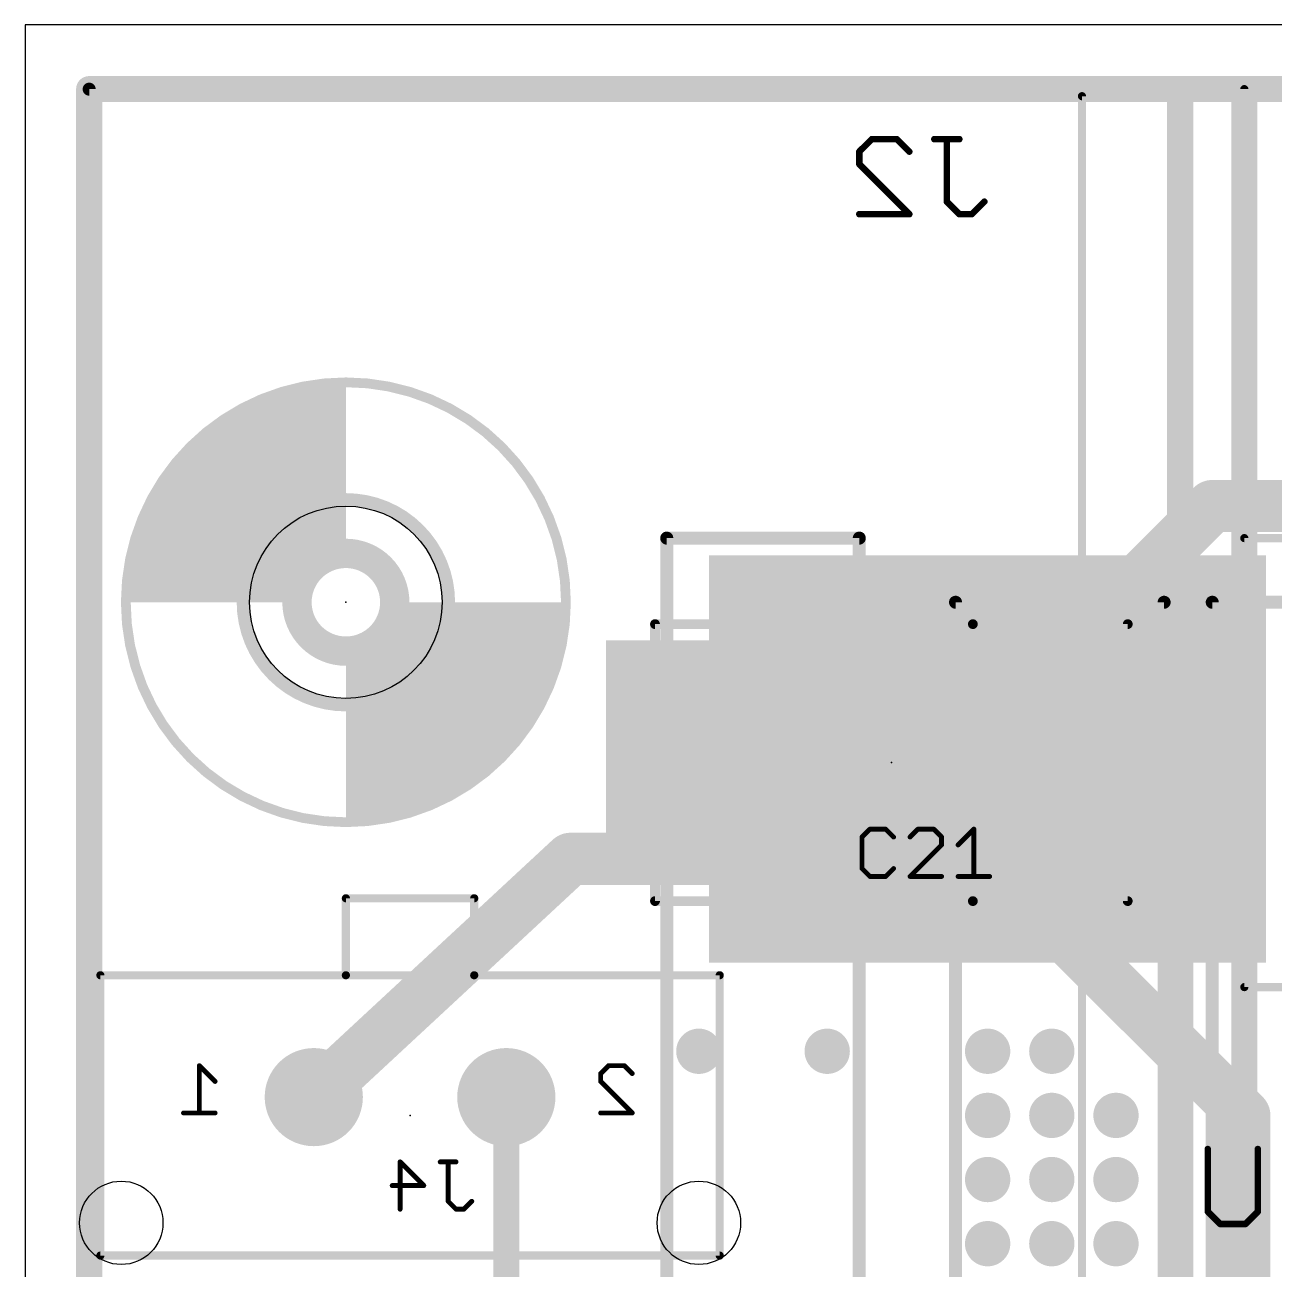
# Model space of a CAD drawing. Extents: x -1 to 111, y 0 to 43.
# Drawn here: x 0 to 19.48, y 23.61 to 43 of the extents above; entities that cross this region are included whole.
import ezdxf

# ---------------------------------------------------------------- set-up
doc = ezdxf.new("R2010")
doc.units = 0
for name, color, linetype in [('1', 22, 'CONTINUOUS'), ('15', 4, 'CONTINUOUS'), ('16', 175, 'CONTINUOUS'), ('17', 82, 'CONTINUOUS'), ('18', 82, 'CONTINUOUS'), ('2', 2, 'CONTINUOUS'), ('20', 7, 'CONTINUOUS'), ('21', 253, 'CONTINUOUS'), ('22', 253, 'CONTINUOUS'), ('23', 7, 'CONTINUOUS'), ('24', 7, 'CONTINUOUS'), ('25', 253, 'CONTINUOUS'), ('52', 253, 'CONTINUOUS')]:
    doc.layers.add(name, color=color, linetype=linetype)

# ---------------------------------------------------------------- blocks, each defined once
blk = doc.blocks.new('RECT')
blk.add_solid([(-0.5, -0.5), (0.5, -0.5), (-0.5, 0.5), (0.5, 0.5)])
blk = doc.blocks.new('ROUNDP')
at = {"const_width": 0.5}
blk.add_lwpolyline([(0, -0.25, 1), (0, 0.25, 1), (0, -0.25)], format="xyb", dxfattribs=at)
blk = doc.blocks.new('ROUNDV')
at = {"const_width": 0.5}
blk.add_lwpolyline([(0, -0.25, 1), (0, 0.25, 1), (0, -0.25)], format="xyb", dxfattribs=at)

msp = doc.modelspace()

# ---------------------------------------------------------------- linework, layer by layer
at = {"layer": '1'}
for points, const_width in [([(18.5, 35.5), (18, 35)], 0.8128), ([(20.65, 35.5), (18.5, 35.5)], 0.8128), ([(18, 35), (16.675, 33.675)], 0.8128), ([(10, 1), (10, 35)], 0.2032), ([(10, 35), (13, 35)], 0.2032), ([(13, 35), (13, 4)], 0.2032), ([(14.5, 34), (14.5, 5)], 0.2032), ([(17.75, 34), (14.5, 34)], 0.2032), ([(17.75, 18), (17.75, 34)], 0.2032), ([(18.5, 19), (18.5, 34)], 0.2032), ([(18.5, 34), (24, 34)], 0.2032), ([(16.675, 33.675), (16.675, 31.5)], 0.8128), ([(4.5, 26.285), (8.5, 30)], 0.8128), ([(8.5, 30), (11, 30)], 0.8128), ([(7.5, 26.285), (7.5, 23)], 0.4064)]:
    msp.add_lwpolyline(points, dxfattribs=dict(at, const_width=const_width))
for points, const_width in [([(18.5, 35.7032, 1), (18.5, 35.2968)], 0.4064), ([(18.6437, 35.3563, 1), (18.3563, 35.6437)], 0.4064), ([(17.8563, 35.1437, 1), (18.1437, 34.8563)], 0.4064), ([(18.1437, 34.8563, 1), (17.8563, 35.1437)], 0.4064), ([(10.0508, 35, 1), (9.9492, 35)], 0.1016), ([(10, 35.0508, 1), (10, 34.9492)], 0.1016), ([(13.0508, 35, 1), (12.9492, 35)], 0.1016), ([(13, 34.9492, 1), (13, 35.0508)], 0.1016), ([(14.5508, 34, 1), (14.4492, 34)], 0.1016), ([(14.5, 34.0508, 1), (14.5, 33.9492)], 0.1016), ([(17.8008, 34, 1), (17.6992, 34)], 0.1016), ([(17.75, 33.9492, 1), (17.75, 34.0508)], 0.1016), ([(18.5508, 34, 1), (18.4492, 34)], 0.1016), ([(18.5, 34.0508, 1), (18.5, 33.9492)], 0.1016), ([(16.8782, 33.675, 1), (16.4718, 33.675)], 0.4064), ([(16.5313, 33.8187, 1), (16.8187, 33.5313)], 0.4064), ([(16.4718, 31.5, 1), (16.8782, 31.5)], 0.4064), ([(8.5, 30.2032, 1), (8.5, 29.7968)], 0.4064), ([(8.6383, 29.8511, 1), (8.3617, 30.1489)], 0.4064), ([(11, 29.7968, 1), (11, 30.2032)], 0.4064), ([(4.3617, 26.4339, 1), (4.6383, 26.1361)], 0.4064), ([(7.6016, 26.285, 1), (7.3984, 26.285)], 0.2032)]:
    msp.add_lwpolyline(points, format="xyb", dxfattribs=dict(at, const_width=const_width))
at = {"layer": '15', "const_width": 0.4064}
for points in [[(1, 42), (18, 42)], [(1, 1), (1, 42)], [(18, 42), (18, 1)], [(19, 42), (19, 1)], [(29, 42), (19, 42)]]:
    msp.add_lwpolyline(points, dxfattribs=at)
at = {"layer": '15', "const_width": 0.2032}
for points in [[(1, 42.1016, 1), (1, 41.8984)], [(1.1016, 42, 1), (0.8984, 42)], [(18.1016, 42, 1), (17.8984, 42)], [(18, 41.8984, 1), (18, 42.1016)], [(19.1016, 42, 1), (18.8984, 42)], [(19, 42.1016, 1), (19, 41.8984)]]:
    msp.add_lwpolyline(points, format="xyb", dxfattribs=at)
at = {"layer": '16'}
for points, const_width in [([(1, 1), (1, 42)], 0.2032), ([(1, 42), (109, 42)], 0.2032), ([(15, 31.555), (15, 30)], 0.8128), ([(15, 30), (19, 26)], 0.8128), ([(19, 26), (19, 18)], 0.8128)]:
    msp.add_lwpolyline(points, dxfattribs=dict(at, const_width=const_width))
for points, const_width in [([(1.0508, 42, 1), (0.9492, 42)], 0.1016), ([(1, 42.0508, 1), (1, 41.9492)], 0.1016), ([(15.2032, 31.555, 1), (14.7968, 31.555)], 0.4064), ([(15.1437, 30.1437, 1), (14.8563, 29.8563)], 0.4064), ([(14.7968, 30, 1), (15.2032, 30)], 0.4064), ([(19.2032, 26, 1), (18.7968, 26)], 0.4064), ([(18.8563, 25.8563, 1), (19.1437, 26.1437)], 0.4064)]:
    msp.add_lwpolyline(points, format="xyb", dxfattribs=dict(at, const_width=const_width))
at = {"layer": '2', "const_width": 0.4064}
for points in [[(1, 42), (1, 1)], [(109, 42), (1, 42)]]:
    msp.add_lwpolyline(points, dxfattribs=at)
at = {"layer": '2', "const_width": 0.2032}
for points in [[(1.1016, 42, 1), (0.8984, 42)], [(1, 42.1016, 1), (1, 41.8984)]]:
    msp.add_lwpolyline(points, format="xyb", dxfattribs=at)
at = {"layer": '20'}
for p, q in [((110, 43), (0, 43)), ((0, 43), (0, 0))]:
    msp.add_line(p, q, dxfattribs=at)
for centre, radius in [((5, 34), 1.5), ((1.5, 24.325), 0.65), ((10.5, 24.325), 0.65)]:
    msp.add_circle(centre, radius, dxfattribs=at)
at = {"layer": '21'}
for points, const_width in [([(9.817, 29.341), (9.817, 33.659)], 0.1524), ([(9.817, 33.659), (14.77, 33.659)], 0.1524), ([(14.77, 33.659), (17.183, 33.659)], 0.1524), ([(14.77, 29.341), (14.77, 33.659)], 0.1524), ([(17.183, 33.659), (17.183, 29.341)], 0.1524), ([(14.77, 29.341), (9.817, 29.341)], 0.1524), ([(17.183, 29.341), (14.77, 29.341)], 0.1524), ([(18.4308, 25.4752), (18.4308, 24.5007)], 0.1016), ([(19.2104, 24.5007), (19.2104, 25.4752)], 0.1016), ([(18.4308, 24.5007), (18.6257, 24.3058)], 0.1016), ([(19.0155, 24.3058), (19.2104, 24.5007)], 0.1016), ([(18.6257, 24.3058), (19.0155, 24.3058)], 0.1016)]:
    msp.add_lwpolyline(points, dxfattribs=dict(at, const_width=const_width))
for points, const_width in [([(9.8551, 33.659, 1), (9.7789, 33.659)], 0.0762), ([(9.817, 33.6971, 1), (9.817, 33.6209)], 0.0762), ([(14.77, 33.6971, 1), (14.77, 33.6209)], 0.0762), ([(14.8081, 33.659, 1), (14.7319, 33.659)], 0.0762), ([(14.77, 33.6209, 1), (14.77, 33.6971)], 0.0762), ([(17.2211, 33.659, 1), (17.1449, 33.659)], 0.0762), ([(17.183, 33.6209, 1), (17.183, 33.6971)], 0.0762), ([(9.817, 29.3791, 1), (9.817, 29.3029)], 0.0762), ([(14.77, 29.3791, 1), (14.77, 29.3029)], 0.0762), ([(14.77, 29.3029, 1), (14.77, 29.3791)], 0.0762), ([(17.183, 29.3029, 1), (17.183, 29.3791)], 0.0762), ([(9.7789, 29.341, 1), (9.8551, 29.341)], 0.0762), ([(14.7319, 29.341, 1), (14.8081, 29.341)], 0.0762), ([(17.1449, 29.341, 1), (17.2211, 29.341)], 0.0762), ([(18.4562, 25.4752, 1), (18.4054, 25.4752)], 0.0508), ([(19.2358, 25.4752, 1), (19.185, 25.4752)], 0.0508), ([(18.4488, 24.5187, 1), (18.4128, 24.4827)], 0.0508), ([(19.2284, 24.4827, 1), (19.1924, 24.5187)], 0.0508), ([(18.4054, 24.5007, 1), (18.4562, 24.5007)], 0.0508), ([(18.6257, 24.3312, 1), (18.6257, 24.2804)], 0.0508), ([(18.6077, 24.2878, 1), (18.6437, 24.3238)], 0.0508), ([(18.9975, 24.3238, 1), (19.0335, 24.2878)], 0.0508), ([(19.0155, 24.2804, 1), (19.0155, 24.3312)], 0.0508), ([(19.185, 24.5007, 1), (19.2358, 24.5007)], 0.0508)]:
    msp.add_lwpolyline(points, format="xyb", dxfattribs=dict(at, const_width=const_width))
at = {"layer": '22'}
for points, const_width in [([(16.47, 41.9218, 1), (16.47, 41.8582)], 0.0635), ([(16.5018, 41.89, 1), (16.4383, 41.89)], 0.0635), ([(19.0317, 42, 1), (18.9683, 42)], 0.0635), ([(13.1951, 41.2456, 1), (13.1951, 41.1948)], 0.0508), ([(13.2131, 41.2022, 1), (13.1771, 41.2382)], 0.0508), ([(13.6029, 41.2382, 1), (13.5669, 41.2022)], 0.0508), ([(13.5849, 41.1948, 1), (13.5849, 41.2456)], 0.0508), ([(14.1696, 41.2456, 1), (14.1696, 41.1948)], 0.0508), ([(14.3899, 41.2202, 1), (14.3391, 41.2202)], 0.0508), ([(14.5594, 41.1948, 1), (14.5594, 41.2456)], 0.0508), ([(12.9822, 41.0433, 1), (13.0182, 41.0073)], 0.0508), ([(13.0256, 41.0253, 1), (12.9748, 41.0253)], 0.0508), ([(13.7618, 41.0073, 1), (13.7978, 41.0433)], 0.0508), ([(13.0182, 40.8484, 1), (12.9822, 40.8124)], 0.0508), ([(12.9748, 40.8304, 1), (13.0256, 40.8304)], 0.0508), ([(14.3825, 40.2637, 1), (14.3465, 40.2277)], 0.0508), ([(14.3391, 40.2457, 1), (14.3899, 40.2457)], 0.0508), ([(14.9672, 40.2277, 1), (14.9312, 40.2637)], 0.0508), ([(13.0002, 40.0762, 1), (13.0002, 40.0254)], 0.0508), ([(13.7618, 40.0328, 1), (13.7978, 40.0688)], 0.0508), ([(13.7798, 40.0254, 1), (13.7798, 40.0762)], 0.0508), ([(14.5594, 40.0762, 1), (14.5594, 40.0254)], 0.0508), ([(14.5414, 40.0328, 1), (14.5774, 40.0688)], 0.0508), ([(14.7363, 40.0688, 1), (14.7723, 40.0328)], 0.0508), ([(14.7543, 40.0254, 1), (14.7543, 40.0762)], 0.0508), ([(5, 30.571, 1), (5, 37.429, 1), (5, 30.571)], 0.1524), ([(5, 32.4, 1), (5, 35.6, 1), (5, 32.4)], 0.2032), ([(19, 35.0318, 1), (19, 34.9682)], 0.0635), ([(19.0317, 35, 1), (18.9683, 35)], 0.0635), ([(5, 29.4168, 1), (5, 29.3533)], 0.0635), ([(5.0317, 29.385, 1), (4.9683, 29.385)], 0.0635), ([(7.0317, 29.385, 1), (6.9683, 29.385)], 0.0635), ([(7, 29.3533, 1), (7, 29.4168)], 0.0635), ([(1.175, 28.2168, 1), (1.175, 28.1533)], 0.0635), ([(1.2067, 28.185, 1), (1.1433, 28.185)], 0.0635), ([(5, 28.2168, 1), (5, 28.1533)], 0.0635), ([(5, 28.1533, 1), (5, 28.2168)], 0.0635), ([(7, 28.2168, 1), (7, 28.1533)], 0.0635), ([(7, 28.1533, 1), (7, 28.2168)], 0.0635), ([(10.8568, 28.185, 1), (10.7933, 28.185)], 0.0635), ([(10.825, 28.1533, 1), (10.825, 28.2168)], 0.0635), ([(4.9683, 28.185, 1), (5.0317, 28.185)], 0.0635), ([(6.9683, 28.185, 1), (7.0317, 28.185)], 0.0635), ([(19, 28.0317, 1), (19, 27.9683)], 0.0635), ([(18.9683, 28, 1), (19.0317, 28)], 0.0635), ([(2.7352, 26.7753, 1), (2.6971, 26.7753)], 0.0381), ([(2.7296, 26.7888, 1), (2.7027, 26.7619)], 0.0381), ([(8.9895, 26.6525, 1), (8.9514, 26.6525)], 0.0381), ([(8.9569, 26.6659, 1), (8.9839, 26.639)], 0.0381), ([(9.0933, 26.7944, 1), (9.0933, 26.7563)], 0.0381), ([(9.1068, 26.7619, 1), (9.0798, 26.7888)], 0.0381), ([(9.3525, 26.7888, 1), (9.3256, 26.7619)], 0.0381), ([(9.339, 26.7563, 1), (9.339, 26.7944)], 0.0381), ([(9.4484, 26.639, 1), (9.4754, 26.6659)], 0.0381), ([(2.9484, 26.5161, 1), (2.9754, 26.5431)], 0.0381), ([(8.9839, 26.5431, 1), (8.9569, 26.5161)], 0.0381), ([(8.9514, 26.5296, 1), (8.9895, 26.5296)], 0.0381), ([(2.4704, 26.0572, 1), (2.4704, 26.0191)], 0.0381), ([(2.6971, 26.0381, 1), (2.7352, 26.0381)], 0.0381), ([(2.9619, 26.0191, 1), (2.9619, 26.0572)], 0.0381), ([(8.9704, 26.0572, 1), (8.9704, 26.0191)], 0.0381), ([(9.4484, 26.0246, 1), (9.4754, 26.0516)], 0.0381), ([(9.4619, 26.0191, 1), (9.4619, 26.0572)], 0.0381), ([(5.8639, 25.2753, 1), (5.8258, 25.2753)], 0.0381), ([(5.8583, 25.2888, 1), (5.8314, 25.2619)], 0.0381), ([(6.4704, 25.2944, 1), (6.4704, 25.2563)], 0.0381), ([(6.6123, 25.2753, 1), (6.5742, 25.2753)], 0.0381), ([(6.7162, 25.2563, 1), (6.7162, 25.2944)], 0.0381), ([(5.722, 24.9258, 1), (5.722, 24.8877)], 0.0381), ([(6.2, 24.8932, 1), (6.227, 24.9202)], 0.0381), ([(6.2135, 24.8877, 1), (6.2135, 24.9258)], 0.0381), ([(5.8258, 24.5381, 1), (5.8639, 24.5381)], 0.0381), ([(6.6068, 24.6744, 1), (6.5798, 24.6475)], 0.0381), ([(6.5742, 24.661, 1), (6.6123, 24.661)], 0.0381), ([(6.7162, 24.5572, 1), (6.7162, 24.5191)], 0.0381), ([(6.7027, 24.5246, 1), (6.7296, 24.5516)], 0.0381), ([(6.8256, 24.5516, 1), (6.8525, 24.5246)], 0.0381), ([(6.839, 24.5191, 1), (6.839, 24.5572)], 0.0381), ([(6.9754, 24.6475, 1), (6.9484, 24.6744)], 0.0381), ([(1.175, 23.8468, 1), (1.175, 23.7833)], 0.0635), ([(1.1433, 23.815, 1), (1.2067, 23.815)], 0.0635), ([(10.7933, 23.815, 1), (10.8568, 23.815)], 0.0635), ([(10.825, 23.7833, 1), (10.825, 23.8468)], 0.0635)]:
    msp.add_lwpolyline(points, format="xyb", dxfattribs=dict(at, const_width=const_width))
for points, const_width in [([(93.53, 41.89), (16.47, 41.89)], 0.127), ([(16.47, 41.89), (16.47, 2.11)], 0.127), ([(19, 42), (19, 2)], 0.127), ([(13.0002, 41.0253), (13.1951, 41.2202)], 0.1016), ([(13.1951, 41.2202), (13.5849, 41.2202)], 0.1016), ([(13.5849, 41.2202), (13.7798, 41.0253)], 0.1016), ([(14.5594, 41.2202), (14.1696, 41.2202)], 0.1016), ([(14.3645, 40.2457), (14.3645, 41.2202)], 0.1016), ([(13.0002, 40.8304), (13.0002, 41.0253)], 0.1016), ([(13.7798, 40.0508), (13.0002, 40.8304)], 0.1016), ([(14.5594, 40.0508), (14.3645, 40.2457)], 0.1016), ([(14.9492, 40.2457), (14.7543, 40.0508)], 0.1016), ([(13.0002, 40.0508), (13.7798, 40.0508)], 0.1016), ([(14.7543, 40.0508), (14.5594, 40.0508)], 0.1016), ([(19, 28), (19, 35)], 0.127), ([(19, 35), (91, 35)], 0.127), ([(7, 29.385), (5, 29.385)], 0.127), ([(5, 29.385), (5, 28.185)], 0.127), ([(7, 28.185), (7, 29.385)], 0.127), ([(5, 28.185), (1.175, 28.185)], 0.127), ([(1.175, 28.185), (1.175, 23.815)], 0.127), ([(7, 28.185), (5, 28.185)], 0.127), ([(10.825, 28.185), (7, 28.185)], 0.127), ([(10.825, 23.815), (10.825, 28.185)], 0.127), ([(91, 28), (19, 28)], 0.127), ([(2.9619, 26.5296), (2.7162, 26.7753)], 0.0762), ([(2.7162, 26.7753), (2.7162, 26.0381)], 0.0762), ([(8.9704, 26.6525), (9.0933, 26.7753)], 0.0762), ([(8.9704, 26.5296), (8.9704, 26.6525)], 0.0762), ([(9.0933, 26.7753), (9.339, 26.7753)], 0.0762), ([(9.339, 26.7753), (9.4619, 26.6525)], 0.0762), ([(9.4619, 26.0381), (8.9704, 26.5296)], 0.0762), ([(2.9619, 26.0381), (2.4704, 26.0381)], 0.0762), ([(8.9704, 26.0381), (9.4619, 26.0381)], 0.0762), ([(5.8449, 24.5381), (5.8449, 25.2753)], 0.0762), ([(5.8449, 25.2753), (6.2135, 24.9067)], 0.0762), ([(6.7162, 25.2753), (6.4704, 25.2753)], 0.0762), ([(6.5933, 24.661), (6.5933, 25.2753)], 0.0762), ([(6.2135, 24.9067), (5.722, 24.9067)], 0.0762), ([(6.7162, 24.5381), (6.5933, 24.661)], 0.0762), ([(6.839, 24.5381), (6.7162, 24.5381)], 0.0762), ([(6.9619, 24.661), (6.839, 24.5381)], 0.0762), ([(1.175, 23.815), (10.825, 23.815)], 0.127)]:
    msp.add_lwpolyline(points, dxfattribs=dict(at, const_width=const_width))
at = {"layer": '23'}
msp.add_point((13.5, 31.5), dxfattribs=at)
at = {"layer": '24'}
for p in [(5, 34), (6, 26)]:
    msp.add_point(p, dxfattribs=at)
at = {"layer": '25', "const_width": 0.0762}
for points in [[(13.1657, 30.4625), (13.0429, 30.3397)], [(13.4115, 30.4625), (13.1657, 30.4625)], [(13.5343, 30.3397), (13.4115, 30.4625)], [(13.9141, 30.4625), (13.7913, 30.3397)], [(14.1599, 30.4625), (13.9141, 30.4625)], [(14.2828, 30.3397), (14.1599, 30.4625)], [(14.5397, 30.2168), (14.7854, 30.4625)], [(14.7854, 30.4625), (14.7854, 29.7253)], [(13.0429, 30.3397), (13.0429, 29.8482)], [(13.7913, 29.7253), (14.2828, 30.2168)], [(14.2828, 30.2168), (14.2828, 30.3397)], [(13.0429, 29.8482), (13.1657, 29.7253)], [(13.4115, 29.7253), (13.5343, 29.8482)], [(13.1657, 29.7253), (13.4115, 29.7253)], [(14.2828, 29.7253), (13.7913, 29.7253)], [(14.5397, 29.7253), (15.0312, 29.7253)]]:
    msp.add_lwpolyline(points, dxfattribs=at)
at = {"layer": '25', "const_width": 0.0381}
for points in [[(13.1657, 30.4816, 1), (13.1657, 30.4435)], [(13.1792, 30.4491, 1), (13.1523, 30.476)], [(13.4249, 30.476, 1), (13.398, 30.4491)], [(13.4115, 30.4435, 1), (13.4115, 30.4816)], [(13.9141, 30.4816, 1), (13.9141, 30.4435)], [(13.9276, 30.4491, 1), (13.9007, 30.476)], [(14.1734, 30.476, 1), (14.1464, 30.4491)], [(14.1599, 30.4435, 1), (14.1599, 30.4816)], [(14.8045, 30.4625, 1), (14.7664, 30.4625)], [(14.7989, 30.4491, 1), (14.772, 30.476)], [(13.0619, 30.3397, 1), (13.0238, 30.3397)], [(13.0294, 30.3531, 1), (13.0563, 30.3262)], [(13.5209, 30.3262, 1), (13.5478, 30.3531)], [(13.7778, 30.3531, 1), (13.8047, 30.3262)], [(14.3018, 30.3397, 1), (14.2637, 30.3397)], [(14.2637, 30.2168, 1), (14.3018, 30.2168)], [(14.2693, 30.3262, 1), (14.2962, 30.3531)], [(14.2962, 30.2033, 1), (14.2693, 30.2303)], [(14.5262, 30.2303, 1), (14.5532, 30.2033)], [(13.0238, 29.8482, 1), (13.0619, 29.8482)], [(13.0563, 29.8616, 1), (13.0294, 29.8347)], [(13.5478, 29.8347, 1), (13.5209, 29.8616)], [(13.1657, 29.7444, 1), (13.1657, 29.7063)], [(13.1523, 29.7118, 1), (13.1792, 29.7388)], [(13.398, 29.7388, 1), (13.4249, 29.7118)], [(13.4115, 29.7063, 1), (13.4115, 29.7444)], [(13.7778, 29.7388, 1), (13.8047, 29.7118)], [(13.7913, 29.7444, 1), (13.7913, 29.7063)], [(14.2828, 29.7063, 1), (14.2828, 29.7444)], [(14.5397, 29.7444, 1), (14.5397, 29.7063)], [(14.7664, 29.7253, 1), (14.8045, 29.7253)], [(15.0312, 29.7063, 1), (15.0312, 29.7444)]]:
    msp.add_lwpolyline(points, format="xyb", dxfattribs=at)
at = {"layer": '52'}
for points, const_width in [([(5, 36.159, 0.4142), (2.841, 34)], 2.4892), ([(5, 31.841, 0.4142), (7.159, 34)], 2.4892), ([(5, 33.238, 1), (5, 34.762, 1), (5, 33.238)], 0.4572)]:
    msp.add_lwpolyline(points, format="xyb", dxfattribs=dict(at, const_width=const_width))

# ---------------------------------------------------------------- block references
at = {"layer": '1', "xscale": 3.81, "yscale": 2.54, "rotation": 270}
for p in [(10.325, 31.5), (16.675, 31.5)]:
    msp.add_blockref('RECT', p, dxfattribs=at)
at = {"layer": '16', "xscale": 6.35, "yscale": 8.68, "rotation": 270}
msp.add_blockref('RECT', (15, 31.555), dxfattribs=at)
at = {"layer": '17', "xscale": 1.53, "yscale": 1.53, "rotation": 180}
for p in [(4.5, 26.285), (4.5, 26.285), (4.5, 26.285), (4.5, 26.285), (7.5, 26.285), (7.5, 26.285), (7.5, 26.285), (7.5, 26.285)]:
    msp.add_blockref('ROUNDP', p, dxfattribs=at)
at = {"layer": '18', "xscale": 0.7064, "yscale": 0.7064}
for p in [(10.5, 27), (10.5, 27), (10.5, 27), (10.5, 27), (12.5, 27), (12.5, 27), (12.5, 27), (12.5, 27), (15, 27), (15, 27), (15, 27), (15, 27), (16, 27), (16, 27), (16, 27), (16, 27), (15, 26), (15, 26), (15, 26), (15, 26), (16, 26), (16, 26), (16, 26), (16, 26), (17, 26), (17, 26), (17, 26), (17, 26), (15, 25), (15, 25), (15, 25), (15, 25), (16, 25), (16, 25), (16, 25), (16, 25), (17, 25), (17, 25), (17, 25), (17, 25), (15, 24), (15, 24), (15, 24), (15, 24), (16, 24), (16, 24), (16, 24), (16, 24), (17, 24), (17, 24), (17, 24), (17, 24)]:
    msp.add_blockref('ROUNDV', p, dxfattribs=at)

doc.saveas('drawing.dxf')
